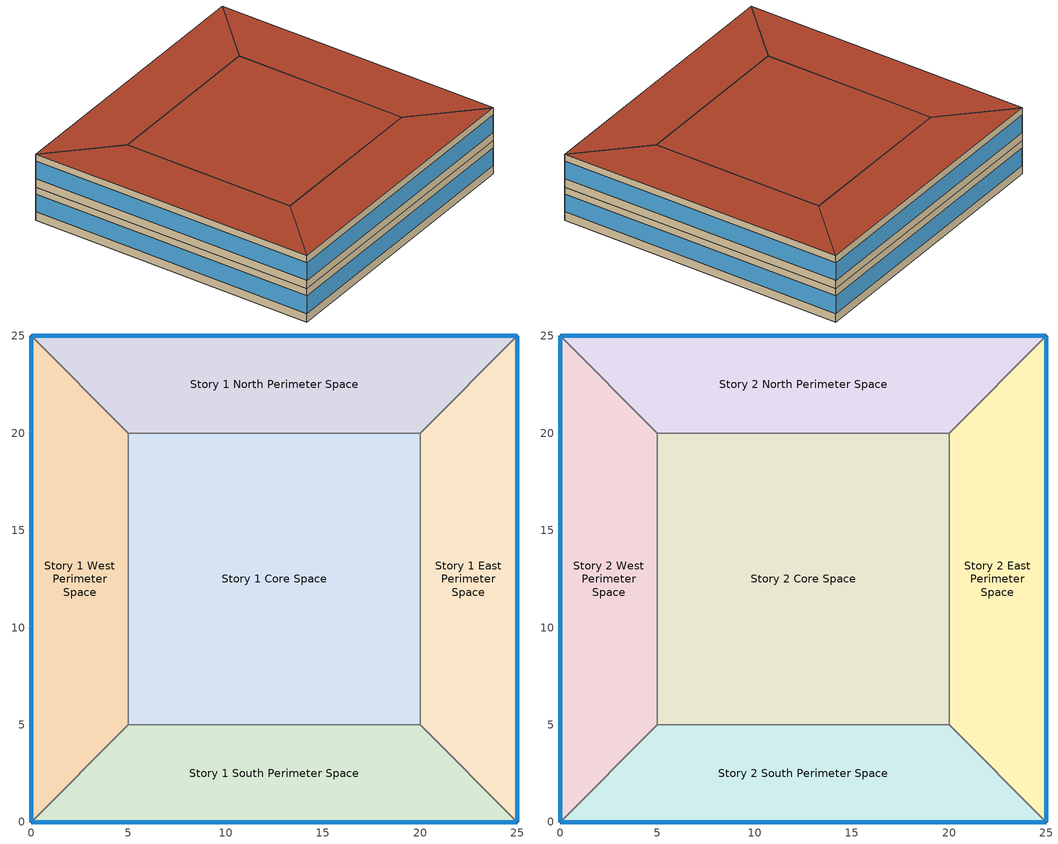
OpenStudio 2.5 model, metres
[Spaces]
Story 1 West Perimeter Space
 floor ground (SlabConstruction): 0,25 5,20 5,5 0,0 z0
 wall outside (ExternalWallConstruction): 0,25 0,0 z0:3
 wall to Story 1 North Perimeter Space (InteriorConstruction): 5,20 0,25 z0:3
 wall to Story 1 Core Space (InteriorConstruction): 5,5 5,20 z0:3
 wall to Story 1 South Perimeter Space (InteriorConstruction): 0,0 5,5 z0:3
 window (WindowsConstruction): 0,24.97 0,0.03 z0.76:2.35
Story 1 North Perimeter Space
 floor ground (SlabConstruction): 25,25 20,20 5,20 0,25 z0
 wall outside (ExternalWallConstruction): 25,25 0,25 z0:3
 wall to Story 1 East Perimeter Space (InteriorConstruction): 20,20 25,25 z0:3
 wall to Story 1 Core Space (InteriorConstruction): 5,20 20,20 z0:3
 window (WindowsConstruction): 24.97,25 0.03,25 z0.76:2.35
Story 1 East Perimeter Space
 floor ground (SlabConstruction): 25,25 25,0 20,5 20,20 z0
 wall outside (ExternalWallConstruction): 25,0 25,25 z0:3
 wall to Story 1 South Perimeter Space (InteriorConstruction): 20,5 25,0 z0:3
 wall to Story 1 Core Space (InteriorConstruction): 20,20 20,5 z0:3
 window (WindowsConstruction): 25,0.03 25,24.97 z0.76:2.35
Story 1 South Perimeter Space
 floor ground (SlabConstruction): 20,5 25,0 0,0 5,5 z0
 wall outside (ExternalWallConstruction): 0,0 25,0 z0:3
 wall to Story 1 Core Space (InteriorConstruction): 20,5 5,5 z0:3
 window (WindowsConstruction): 0.03,0 24.97,0 z0.76:2.35
Story 1 Core Space
 floor ground (SlabConstruction): 20,20 20,5 5,5 5,20 z0
Story 2 West Perimeter Space
 floor to Story 1 West Perimeter Space (InteriorConstruction): 0,25 5,20 5,5 0,0 z3
 wall outside (ExternalWallConstruction): 0,25 0,0 z3:6
 wall to Story 2 North Perimeter Space (InteriorConstruction): 5,20 0,25 z3:6
 wall to Story 2 Core Space (InteriorConstruction): 5,5 5,20 z3:6
 wall to Story 2 South Perimeter Space (InteriorConstruction): 0,0 5,5 z3:6
 window (WindowsConstruction): 0,24.97 0,0.03 z3.76:5.35
 roof outside (RoofConstruction): 0,0 5,5 5,20 0,25 z6
Story 2 North Perimeter Space
 floor to Story 1 North Perimeter Space (InteriorConstruction): 25,25 20,20 5,20 0,25 z3
 wall outside (ExternalWallConstruction): 25,25 0,25 z3:6
 wall to Story 2 East Perimeter Space (InteriorConstruction): 20,20 25,25 z3:6
 wall to Story 2 Core Space (InteriorConstruction): 5,20 20,20 z3:6
 window (WindowsConstruction): 24.97,25 0.03,25 z3.76:5.35
 roof outside (RoofConstruction): 20,20 25,25 0,25 5,20 z6
Story 2 East Perimeter Space
 floor to Story 1 East Perimeter Space (InteriorConstruction): 25,25 25,0 20,5 20,20 z3
 wall outside (ExternalWallConstruction): 25,0 25,25 z3:6
 wall to Story 2 South Perimeter Space (InteriorConstruction): 20,5 25,0 z3:6
 wall to Story 2 Core Space (InteriorConstruction): 20,20 20,5 z3:6
 window (WindowsConstruction): 25,0.03 25,24.97 z3.76:5.35
 roof outside (RoofConstruction): 25,0 25,25 20,20 20,5 z6
Story 2 South Perimeter Space
 floor to Story 1 South Perimeter Space (InteriorConstruction): 20,5 25,0 0,0 5,5 z3
 wall outside (ExternalWallConstruction): 0,0 25,0 z3:6
 wall to Story 2 Core Space (InteriorConstruction): 20,5 5,5 z3:6
 window (WindowsConstruction): 0.03,0 24.97,0 z3.76:5.35
 roof outside (RoofConstruction): 25,0 20,5 5,5 0,0 z6
Story 2 Core Space
 floor to Story 1 Core Space (InteriorConstruction): 20,20 20,5 5,5 5,20 z3
 roof outside (RoofConstruction): 20,5 20,20 5,20 5,5 z6
[Building]
Building 1: North Axis {deg}=0; Space Type=189.1-2009 - Office - OpenOffice - CZ4-8; Default Construction Set=189.1-2009 - CZ5 - Office
[Site]
STUTTGART_-_DEU: Latitude {deg}=48.68; Longitude {deg}=9.22; Time Zone {hr}=1; Elevation {m}=419
[ClimateZones]
Climate Zone Institution Name 1=ASHRAE; Climate Zone Document Name 1=ANSI/ASHRAE Standard 169; Climate Zone Document Year 1=2006; Climate Zone Institution Name 2=CEC; Climate Zone Document Name 2=California Climate Zone Descriptions; Climate Zone Document Year 2=1995
[DefaultConstructionSet]
189.1-2009 - CZ5 - Office: Default Exterior Surface Constructions=Default Surface Constructions 13; Default Interior Surface Constructions=Default Surface Constructions 14; Default Ground Contact Surface Constructions=Default Surface Constructions 15; Default Exterior SubSurface Constructions=Default Sub Surface Constructions 9; Default Interior SubSurface Constructions=Default Sub Surface Constructions 10; Interior Partition Construction=Interior Partition
[DefaultSurfaceConstructions]
Name | Floor Construction | Wall Construction | Roof Ceiling Construction
Default Surface Constructions 13 | ExtSlabCarpet 4in ClimateZone 1-8 | ASHRAE 189.1-2009 ExtWall Mass ClimateZone 5 | ASHRAE 189.1-2009 ExtRoof IEAD ClimateZone 2-5
Default Surface Constructions 14 | Interior Floor | Interior Wall | Interior Ceiling
Default Surface Constructions 15 | ExtSlabCarpet 4in ClimateZone 1-8 | ExtSlabCarpet 4in ClimateZone 1-8 | ExtSlabCarpet 4in ClimateZone 1-8
[Construction]
ExtSlabCarpet 4in ClimateZone 1-8: MAT-CC05 4 HW CONCRETE, CP02 CARPET PAD
Interior Floor: F16 Acoustic tile, F05 Ceiling air space resistance, M11 100mm lightweight concrete
Interior Wall: G01a 19mm gypsum board, F04 Wall air space resistance, G01a 19mm gypsum board
Interior Ceiling: M11 100mm lightweight concrete, F05 Ceiling air space resistance, F16 Acoustic tile
Exterior Door: F08 Metal surface, I01 25mm insulation board
Interior Window: Clear 3mm
Interior Door; Interior Partition: G05 25mm wood
ASHRAE 189.1-2009 ExtRoof IEAD ClimateZone 2-5: Roof Membrane, Roof Insulation [21], Metal Decking
ASHRAE 189.1-2009 ExtWindow ClimateZone 4-5: Theoretical Glass [207]
ASHRAE 189.1-2009 ExtWall Mass ClimateZone 5: 1IN Stucco, 8IN Concrete HW, Wall Insulation [40], 1/2IN Gypsum
ExternalWallConstruction: Gips Kalkputz aussen 0.01m, EPS 0.035 0.20m, Stahlbeton_C35-45_0.2m, Kalkputz-innen_0.005m
RoofConstruction: EPS 0.035 0.20m 1, Stahlbeton_C35-45_0.2m 1, Kalkputz-innen_0.005m 1
SlabConstruction: EPS 0.035 0.10m, Stahlbeton_C35-45_0.2m 2
InteriorConstruction: Kalksandstein 1.8
WindowsConstruction: Window Material Simple Glazing System 1
[Material]
Name | Roughness | Thickness {m} | Conductivity {W/m-K} | Density {kg/m3} | Specific Heat {J/kg-K} | Thermal Absorptance | Solar Absorptance | Visible Absorptance
MAT-CC05 4 HW CONCRETE | Rough | 0.1016 | 1.311 | 2240 | 836.8 | 0.9 | 0.85 | 0.85
1IN Stucco | Smooth | 0.0253 | 0.6918 | 1858 | 837 | 0.9 | 0.92 | 0.92
8IN Concrete HW | MediumRough | 0.2033 | 1.7296 | 2243 | 837 | 0.9 | 0.65 | 0.65
1/2IN Gypsum | Smooth | 0.0127 | 0.16 | 784.9 | 830 | 0.9 | 0.4 | 0.4
Roof Membrane | VeryRough | 0.0095 | 0.16 | 1121.29 | 1460 | 0.9 | 0.7 | 0.7
Metal Decking | MediumSmooth | 0.0015 | 45.006 | 7680 | 418.4 | 0.9 | 0.6 | 0.6
F16 Acoustic tile | MediumSmooth | 0.0191 | 0.06 | 368 | 590 | 0.9 | 0.3 | 0.3
M11 100mm lightweight concrete | MediumRough | 0.1016 | 0.53 | 1280 | 840 | 0.9 | 0.5 | 0.5
G01a 19mm gypsum board | MediumSmooth | 0.019 | 0.16 | 800 | 1090 | 0.9 | 0.4 | 0.4
F08 Metal surface | Smooth | 0.0008 | 45.28 | 7824 | 500 | 0.9 | 0.7 | 0.7
I01 25mm insulation board | MediumRough | 0.0254 | 0.03 | 43 | 1210 | 0.9 | 0.6 | 0.6
G05 25mm wood | MediumSmooth | 0.0254 | 0.15 | 608 | 1630 | 0.9 | 0.5 | 0.5
Roof Insulation [21] | MediumRough | 0.2105 | 0.049 | 265 | 836.8 | 0.9 | 0.7 | 0.7
Wall Insulation [40] | MediumRough | 0.0794 | 0.0432 | 91 | 837 | 0.9 | 0.5 | 0.5
Gips Kalkputz aussen 0.01m | Rough | 0.01 | 0.7 | 1400 | 1100
EPS 0.035 0.20m | Rough | 0.2 | 0.035 | 30 | 1500
Stahlbeton_C35-45_0.2m; Stahlbeton_C35-45_0.2m 1; Stahlbeton_C35-45_0.2m 2 | Rough | 0.2 | 2.5 | 2400 | 880
Kalkputz-innen_0.005m; Kalkputz-innen_0.005m 1 | Rough | 0.005 | 0.87 | 1400 | 1000
EPS 0.035 0.20m 1 | Rough | 0.24 | 0.035 | 20 | 1500
EPS 0.035 0.10m | Rough | 0.1639 | 0.035 | 20 | 1500
Kalksandstein 1.8 | Rough | 0.15 | 0.99 | 1800 | 1000
[Material:NoMass]
CP02 CARPET PAD: Roughness=Smooth; Thermal Resistance {m2-K/W}=0.1; Thermal Absorptance=0.9; Solar Absorptance=0.8; Visible Absorptance=0.8
[Material:AirGap]
Name | Thermal Resistance {m2-K/W}
F05 Ceiling air space resistance | 0.18
F04 Wall air space resistance | 0.15
[DefaultSubSurfaceConstructions]
Name | Fixed Window Construction | Operable Window Construction | Door Construction | Tubular Daylight Dome Construction | Tubular Daylight Diffuser Construction
Default Sub Surface Constructions 9 | ASHRAE 189.1-2009 ExtWindow ClimateZone 4-5 | ASHRAE 189.1-2009 ExtWindow ClimateZone 4-5 | Exterior Door | Interior Window | Interior Window
Default Sub Surface Constructions 10 | Interior Window | Interior Window | Interior Door
[WindowMaterial:Glazing] Optical Data Type=SpectralAverage; Thickness {m}=0.003; Back Side Solar Reflectance at Normal Incidence=0; Back Side Visible Reflectance at Normal Incidence=0; Infrared Transmittance at Normal Incidence=0; Dirt Correction Factor for Solar and Visible Transmittance=1; Solar Diffusing=No
Name | Solar Transmittance at Normal Incidence | Front Side Solar Reflectance at Normal Incidence | Visible Transmittance at Normal Incidence | Front Side Visible Reflectance at Normal Incidence | Front Side Infrared Hemispherical Emissivity | Back Side Infrared Hemispherical Emissivity | Conductivity {W/m-K}
Clear 3mm | 0.837 | 0.075 | 0.898 | 0.081 | 0.84 | 0.84 | 0.9
Theoretical Glass [207] | 0.3311 | 0.6189 | 0.44 | 0.51 | 0.9 | 0.9 | 0.0133
[WindowMaterial:Blind] Slat Width {m}=0.025; Slat Separation {m}=0.01875; Front Side Slat Beam Solar Reflectance=0.5; Back Side Slat Beam Solar Reflectance=0.5; Front Side Slat Diffuse Solar Reflectance=0.5; Back Side Slat Diffuse Solar Reflectance=0.5; Slat Beam Visible Transmittance=0
Window Material Blind 1; Window Material Blind 2
[WindowMaterial:SimpleGlazingSystem]
Window Material Simple Glazing System 1: U-Factor {W/m2-K}=0.9; Solar Heat Gain Coefficient=0.48
[SpaceType]
189.1-2009 - Office - OpenOffice - CZ4-8: Default Schedule Set=189.1-2009 - Office - OpenOffice - CZ4-8 Schedule Set; Design Specification Outdoor Air Object=189.1-2009 - Office - OpenOffice - CZ4-8 Ventilation; Standards Building Type=Office; Standards Space Type=OpenOffice
[DefaultScheduleSet]
Name | Number of People Schedule | People Activity Level Schedule | Lighting Schedule | Electric Equipment Schedule | Infiltration Schedule
189.1-2009 - Office - OpenOffice - CZ4-8 Schedule Set | Office Work Occ | Office Activity | Office Bldg Light | Office Bldg Equip | Office Infil Quarter On
Default Schedule Set 1 | PeopleSchedule | PeopleActivitySchedule | LightSchedule | ElectricEquipmentSched
[Lights:Definition] Design Level Calculation Method=Watts/Area; Watts per Space Floor Area {W/m2}=5.4275
189.1-2009 - Office - OpenOffice - CZ4-8 Lights Definition 1; Lights Definition 1; Lights Definition 2; Lights Definition 3; Lights Definition 4; Lights Definition 5; Lights Definition 6; Lights Definition 7; Lights Definition 8; Lights Definition 9
[Lights] Multiplier=1
Name | Lights Definition | Space or SpaceType | Fraction Replaceable
189.1-2009 - Office - OpenOffice - CZ4-8 Lights 1 | 189.1-2009 - Office - OpenOffice - CZ4-8 Lights Definition 1 | Story 2 Core Space
Lights 1 | Lights Definition 1 | Story 2 East Perimeter Space | 1
Lights 2 | Lights Definition 2 | Story 2 South Perimeter Space | 1
Lights 3 | Lights Definition 3 | Story 1 West Perimeter Space | 1
Lights 4 | Lights Definition 4 | Story 1 North Perimeter Space | 1
Lights 5 | Lights Definition 5 | Story 2 West Perimeter Space | 1
Lights 6 | Lights Definition 6 | Story 1 Core Space | 1
Lights 7 | Lights Definition 7 | Story 1 South Perimeter Space | 1
Lights 8 | Lights Definition 8 | Story 1 East Perimeter Space | 1
Lights 9 | Lights Definition 9 | Story 2 North Perimeter Space | 1
[DesignSpecification:OutdoorAir]
189.1-2009 - Office - OpenOffice - CZ4-8 Ventilation: Outdoor Air Method=Sum; Outdoor Air Flow per Person {m3/s-person}=0.00943895
[People:Definition] Number of People Calculation Method=People/Area; People per Space Floor Area {person/m2}=0.028; Fraction Radiant=0.3
189.1-2009 - Office - OpenOffice - CZ4-8 People Definition 1; People Definition 1; People Definition 2; People Definition 3; People Definition 4; People Definition 5; People Definition 6; People Definition 7; People Definition 8; People Definition 9
[People] Multiplier=1
Name | People Definition | Space or SpaceType
189.1-2009 - Office - OpenOffice - CZ4-8 People 1 | 189.1-2009 - Office - OpenOffice - CZ4-8 People Definition 1 | Story 2 Core Space
People 1 | People Definition 1 | Story 2 East Perimeter Space
People 2 | People Definition 2 | Story 2 South Perimeter Space
People 3 | People Definition 3 | Story 1 West Perimeter Space
People 4 | People Definition 4 | Story 1 North Perimeter Space
People 5 | People Definition 5 | Story 2 West Perimeter Space
People 6 | People Definition 6 | Story 1 Core Space
People 7 | People Definition 7 | Story 1 South Perimeter Space
People 8 | People Definition 8 | Story 1 East Perimeter Space
People 9 | People Definition 9 | Story 2 North Perimeter Space
[SpaceInfiltration:DesignFlowRate]
Name | Space or SpaceType | Design Flow Rate Calculation Method | Flow per Exterior Surface Area {m3/s-m2} | Schedule | Air Changes per Hour {1/hr}
189.1-2009 - Office - OpenOffice - CZ4-8 Infiltration | 189.1-2009 - Office - OpenOffice - CZ4-8 | Flow/ExteriorArea | 0.000226568
Space Infiltration Design Flow Rate 1 | Story 2 Core Space | AirChanges/Hour |  | AlwaysOnInfitration | 0.05
Space Infiltration Design Flow Rate 2 | Story 2 East Perimeter Space | AirChanges/Hour |  | AlwaysOnInfitration | 0.05
Space Infiltration Design Flow Rate 3 | Story 2 South Perimeter Space | AirChanges/Hour |  | AlwaysOnInfitration | 0.05
Space Infiltration Design Flow Rate 4 | Story 1 West Perimeter Space | AirChanges/Hour |  | AlwaysOnInfitration | 0.05
Space Infiltration Design Flow Rate 5 | Story 1 North Perimeter Space | AirChanges/Hour |  | AlwaysOnInfitration | 0.05
Space Infiltration Design Flow Rate 6 | Story 2 West Perimeter Space | AirChanges/Hour |  | AlwaysOnInfitration | 0.05
Space Infiltration Design Flow Rate 7 | Story 1 Core Space | AirChanges/Hour |  | AlwaysOnInfitration | 0.05
Space Infiltration Design Flow Rate 8 | Story 1 South Perimeter Space | AirChanges/Hour |  | AlwaysOnInfitration | 0.05
Space Infiltration Design Flow Rate 9 | Story 1 East Perimeter Space | AirChanges/Hour |  | AlwaysOnInfitration | 0.05
Space Infiltration Design Flow Rate 10 | Story 2 North Perimeter Space | AirChanges/Hour |  | AlwaysOnInfitration | 0.05
[ElectricEquipment:Definition] Design Level Calculation Method=Watts/Area; Watts per Space Floor Area {W/m2}=2.0875
189.1-2009 - Office - OpenOffice - CZ4-8 Electric Equipment Definition 1; Electric Equipment Definition 1; Electric Equipment Definition 2; Electric Equipment Definition 3; Electric Equipment Definition 4; Electric Equipment Definition 5; Electric Equipment Definition 6; Electric Equipment Definition 7; Electric Equipment Definition 8; Electric Equipment Definition 9
[ElectricEquipment] Multiplier=1
Name | Electric Equipment Definition | Space or SpaceType
189.1-2009 - Office - OpenOffice - CZ4-8 Electric Equipment 1 | 189.1-2009 - Office - OpenOffice - CZ4-8 Electric Equipment Definition 1 | Story 2 Core Space
Electric Equipment 1 | Electric Equipment Definition 1 | Story 2 East Perimeter Space
Electric Equipment 2 | Electric Equipment Definition 2 | Story 2 South Perimeter Space
Electric Equipment 3 | Electric Equipment Definition 3 | Story 1 West Perimeter Space
Electric Equipment 4 | Electric Equipment Definition 4 | Story 1 North Perimeter Space
Electric Equipment 5 | Electric Equipment Definition 5 | Story 2 West Perimeter Space
Electric Equipment 6 | Electric Equipment Definition 6 | Story 1 Core Space
Electric Equipment 7 | Electric Equipment Definition 7 | Story 1 South Perimeter Space
Electric Equipment 8 | Electric Equipment Definition 8 | Story 1 East Perimeter Space
Electric Equipment 9 | Electric Equipment Definition 9 | Story 2 North Perimeter Space
[ThermostatSetpoint:DualSetpoint] Heating Setpoint Temperature Schedule=HeatingTempSchedule; Cooling Setpoint Temperature Schedule=CoolingTempSchedule
Thermostat Setpoint Dual Setpoint 1; Thermostat Setpoint Dual Setpoint 2; Thermostat Setpoint Dual Setpoint 3; Thermostat Setpoint Dual Setpoint 4; Thermostat Setpoint Dual Setpoint 5; Thermostat Setpoint Dual Setpoint 6; Thermostat Setpoint Dual Setpoint 7; Thermostat Setpoint Dual Setpoint 8; Thermostat Setpoint Dual Setpoint 9; Thermostat Setpoint Dual Setpoint 10
[ShadingControl]
Name | Shading Type | Shading Device Material | Shading Control Type | Setpoint
Shading Control 1 | InteriorBlind | Window Material Blind 1
Sub Surface 1 shading control; Sub Surface 3 shading control; Sub Surface 2 shading control; Sub Surface 4 shading control; Sub Surface 8 shading control; Sub Surface 6 shading control; Sub Surface 5 shading control; Sub Surface 7 shading control | ExteriorBlind | Window Material Blind 2 | OnIfHighSolarOnWindow | 180
[BuildingStory]
Name | Nominal Z Coordinate {m} | Nominal Floor to Floor Height {m}
Story 1 | 0 | 3.8
Story 2 | 0 | 3
Story 3 | 3 | 3
[Space] Default Schedule Set=Default Schedule Set 1
Name | Building Story | Thermal Zone
Story 1 West Perimeter Space | Story 2 | Story 1 West Perimeter Zone
Story 1 North Perimeter Space | Story 2 | Story 1 North Perimeter Zone
Story 1 East Perimeter Space | Story 2 | Story 1 East Perimeter Zone
Story 1 South Perimeter Space | Story 2 | Story 1 South Perimeter Zone
Story 1 Core Space | Story 2 | Story 1 Core Zone
Story 2 West Perimeter Space | Story 3 | Story 2 West Perimeter Zone
Story 2 North Perimeter Space | Story 3 | Story 2 North Perimeter Zone
Story 2 East Perimeter Space | Story 3 | Story 2 East Perimeter Zone
Story 2 South Perimeter Space | Story 3 | Story 2 South Perimeter Zone
Story 2 Core Space | Story 3 | Story 2 Core Zone
[ThermalZone] Use Ideal Air Loads=Yes
Name | Thermostat | Primary Daylighting Control | Fraction of Zone Controlled by Primary Daylighting Control
Story 2 Core Zone | Thermostat Setpoint Dual Setpoint 2
Story 2 East Perimeter Zone | Thermostat Setpoint Dual Setpoint 6 | Story 2 East Perimeter Space daylighting control | 1
Story 2 South Perimeter Zone | Thermostat Setpoint Dual Setpoint 7 | Story 2 South Perimeter Space daylighting control | 1
Story 1 West Perimeter Zone | Thermostat Setpoint Dual Setpoint 3 | Story 1 West Perimeter Space daylighting control | 1
Story 1 North Perimeter Zone | Thermostat Setpoint Dual Setpoint 1 | Story 1 North Perimeter Space daylighting control | 1
Story 2 West Perimeter Zone | Thermostat Setpoint Dual Setpoint 5 | Story 2 West Perimeter Space daylighting control | 1
Story 1 Core Zone | Thermostat Setpoint Dual Setpoint 8
Story 1 South Perimeter Zone | Thermostat Setpoint Dual Setpoint 4 | Story 1 South Perimeter Space daylighting control | 1
Story 1 East Perimeter Zone | Thermostat Setpoint Dual Setpoint 9 | Story 1 East Perimeter Space daylighting control | 1
Story 2 North Perimeter Zone | Thermostat Setpoint Dual Setpoint 10 | Story 2 North Perimeter Space daylighting control | 1
[Sizing:Zone] Zone Cooling Design Supply Air Temperature Input Method=SupplyAirTemperature; Zone Cooling Design Supply Air Temperature {C}=14; Zone Cooling Design Supply Air Temperature Difference {deltaC}=11.11; Zone Heating Design Supply Air Temperature Input Method=SupplyAirTemperature; Zone Heating Design Supply Air Temperature {C}=40; Zone Heating Design Supply Air Temperature Difference {deltaC}=11.11; Zone Cooling Design Supply Air Humidity Ratio {kg-H2O/kg-air}=0.0085; Zone Heating Design Supply Air Humidity Ratio {kg-H2O/kg-air}=0.008; Cooling Design Air Flow Method=DesignDay; Heating Design Air Flow Method=DesignDay; Account for Dedicated Outdoor Air System=No; Dedicated Outdoor Air System Control Strategy=NeutralSupplyAir; Dedicated Outdoor Air Low Setpoint Temperature for Design {C}=autosize; Dedicated Outdoor Air High Setpoint Temperature for Design {C}=autosize
Story 2 Core Zone; Story 2 East Perimeter Zone; Story 2 South Perimeter Zone; Story 1 West Perimeter Zone; Story 1 North Perimeter Zone; Story 2 West Perimeter Zone; Story 1 Core Zone; Story 1 South Perimeter Zone; Story 1 East Perimeter Zone; Story 2 North Perimeter Zone
[Daylighting:Control] Position Z-Coordinate {m}=0.76; Illuminance Setpoint {lux}=250; Lighting Control Type=Stepped; Number of Stepped Control Steps=1
Name | Space | Position X-Coordinate {m} | Position Y-Coordinate {m}
Story 2 East Perimeter Space daylighting control | Story 2 East Perimeter Space | 2.5 | 7.5
Story 2 South Perimeter Space daylighting control | Story 2 South Perimeter Space | 12.5 | 2.5
Story 1 West Perimeter Space daylighting control | Story 1 West Perimeter Space | 2.5 | 12.5
Story 1 North Perimeter Space daylighting control | Story 1 North Perimeter Space | 7.5 | 2.5
Story 2 West Perimeter Space daylighting control | Story 2 West Perimeter Space | 2.5 | 12.5
Story 1 South Perimeter Space daylighting control | Story 1 South Perimeter Space | 12.5 | 2.5
Story 1 East Perimeter Space daylighting control | Story 1 East Perimeter Space | 2.5 | 7.5
Story 2 North Perimeter Space daylighting control | Story 2 North Perimeter Space | 7.5 | 2.5
[Schedule:Ruleset]
Name | Default Day Schedule | Summer Design Day Schedule | Winter Design Day Schedule
Office Bldg Light | Office Bldg Light Default Schedule | Office Bldg Light Summer Design Day | Office Bldg Light Winter Design Day
Office Activity | Office Activity Default Schedule | Office Activity Summer Design Day | Office Activity Winter Design Day
Office Infil Quarter On | Office Infil Quarter On Default Schedule | Office Infil Quarter On Summer Design Day | Office Infil Quarter On Winter Design Day
Office Bldg Equip | Office Bldg Equip Default Schedule | Office Bldg Equip Summer Design Day | Office Bldg Equip Winter Design Day
Office Work Occ | Office Bldg Occ Default Schedule | Office Bldg Occ Summer Design Day | Office Bldg Occ Winter Design Day
ElectricEquipmentSched | ElectricEquipmentSched Schedule Week Day | ElectricEquipmentSched Summer Design Day | ElectricEquipmentSched Winter Design Day
LightSchedule | LightSchedule Schedule Week Day | LightSchedule Summer Design Day | LightSchedule Winter Design Day
PeopleSchedule | PeopleSchedule Schedule Week Day | PeopleSchedule Summer Design Day | PeopleSchedule Winter Design Day
PeopleActivitySchedule | PeopleActivitySchedule Schedule Week Day | PeopleActivitySchedule Summer Design Day | PeopleActivitySchedule Winter Design Day
AlwaysOnInfitration | AlwaysOnInfitration Schedule Week Day | AlwaysOnInfitration Summer Design Day | AlwaysOnInfitration Winter Design Day
CoolingTempSchedule | CoolingTempSchedule Schedule Week Day | CoolingTempSchedule Summer Design Day | CoolingTempSchedule Winter Design Day
HeatingTempSchedule | HeatingTempSchedule Schedule Week Day | HeatingTempSchedule Summer Design Day | HeatingTempSchedule Winter Design Day
[Schedule:Day]
Office Bldg Light Default Schedule: 5, 0, 0.05, 7, 0, 0.1, 8, 0, 0.3, 17, 0, 0.9, 18, 0, 0.7, 20, 0, 0.5, 22, 0, 0.3, 23, 0, 0.1, 24, 0, 0.05
Office Bldg Light Summer Design Day; Office Infil Quarter On Rule 1 Day Schedule; Office Bldg Equip Summer Design Day: 24, 0, 1
Office Bldg Light Winter Design Day; Office Bldg Equip Winter Design Day; Office Bldg Occ Winter Design Day; Office Bldg Occ Rule 1 Day Schedule: 24, 0, 0
Office Bldg Light Rule 1 Day Schedule: 24, 0, 0.05
Office Bldg Light Rule 2 Day Schedule: 6, 0, 0.05, 8, 0, 0.1, 14, 0, 0.5, 17, 0, 0.15, 24, 0, 0.05
Office Activity Default Schedule; Office Activity Summer Design Day; Office Activity Winter Design Day: 24, 0, 132
Office Infil Quarter On Default Schedule; Office Infil Quarter On Summer Design Day: 6, 0, 1, 22, 0, 0.25, 24, 0, 1
Office Infil Quarter On Winter Design Day; Office Infil Quarter On Rule 2 Day Schedule: 6, 0, 1, 18, 0, 0.25, 24, 0, 1
Office Bldg Equip Default Schedule: 8, 0, 0.4, 12, 0, 0.9, 13, 0, 0.8, 17, 0, 0.9, 18, 0, 0.8, 20, 0, 0.6, 22, 0, 0.5, 24, 0, 0.4
Office Bldg Equip Rule 1 Day Schedule: 24, 0, 0.3
Office Bldg Equip Rule 2 Day Schedule: 6, 0, 0.3, 8, 0, 0.4, 14, 0, 0.5, 17, 0, 0.35, 24, 0, 0.3
Office Bldg Occ Default Schedule: 6, 0, 0, 7, 0, 0.1, 8, 0, 0.2, 12, 0, 0.85, 13, 0, 0.5, 17, 0, 0.85, 18, 0, 0.7, 20, 0, 0.4, 22, 0, 0.1, 24, 0, 0.05
Office Bldg Occ Summer Design Day: 6, 0, 0, 22, 0, 1, 24, 0, 0.05
Office Bldg Occ Rule 2 Day Schedule: 6, 0, 0, 8, 0, 0.1, 14, 0, 0.4, 17, 0, 0.1, 24, 0, 0
ElectricEquipmentSched Schedule Week Day; ElectricEquipmentSched Summer Design Day: 0, 15, 0.468414, 0, 30, 0.43285, 0, 45, 0.401965, 1, 0, 0.373889, 1, 15, 0.346748, 1, 30, 0.321479, 1, 45, 0.299017, 2, 0, 0.280299, 2, 15, 0.266729, 2, 30, 0.25737, 2, 45, 0.250351, 3, 0, 0.245204, 3, 15, 0.240992, 3, 30, 0.237716, 3, 45, 0.234909, 4, 0, 0.233505, 4, 15, 0.233505, 4, 30, 0.233973, 4, 45, 0.234441, 5, 0, 0.233505, 5, 15, 0.231633, 5, 30, 0.228825, 5, 45, 0.226486, 6, 0, 0.226018, 6, 15, 0.22789, 6, 30, 0.233037, 6, 45, 0.242864, 7, 0, 0.256902, 7, 15, 0.277024, 7, 30, 0.303697, 7, 45, 0.338325, 8, 0, 0.381844, 8, 15, 0.434722, 8, 30, 0.494151, 8, 45, 0.556855, 9, 0, 0.619092, 9, 15, 0.677585, 9, 30, 0.730931, 9, 45, 0.77679, 10, 0, 0.814226, 10, 15, 0.842302, 10, 30, 0.863828, 10, 45, 0.883014, 11, 0, 0.903603, 11, 15, 0.927936, 11, 30, 0.953205, 11, 45, 0.976603, 12, 0, 0.992981, 12, 15, 1, 12, 30, 0.995788, 12, 45, 0.978007, 13, 0, 0.946654, 13, 15, 0.900328, 13, 30, 0.846514, 13, 45, 0.791764, 14, 0, 0.744034, 14, 15, 0.70847, 14, 30, 0.683201, 14, 45, 0.662611, 15, 0, 0.642489, 15, 15, 0.61956, 15, 30, 0.594291, 15, 45, 0.569022, 16, 0, 0.545157, 16, 15, 0.525035, 16, 30, 0.509593, 16, 45, 0.499298, 17, 0, 0.494619, 17, 15, 0.49649, 17, 30, 0.503978, 17, 45, 0.516612, 18, 0, 0.533458, 18, 15, 0.55358, 18, 30, 0.577445, 18, 45, 0.604586, 19, 0, 0.635002, 19, 15, 0.668226, 19, 30, 0.700983, 19, 45, 0.728591, 20, 0, 0.747777, 20, 15, 0.755264, 20, 30, 0.752457, 20, 45, 0.744034, 21, 0, 0.732335, 21, 15, 0.720168, 21, 30, 0.708938, 21, 45, 0.698643, 22, 0, 0.689284, 22, 15, 0.680393, 22, 30, 0.669162, 22, 45, 0.65138, 23, 0, 0.623304, 23, 15, 0.582124, 23, 30, 0.532522, 23, 45, 0.479644, 24, 0, 0.428638
ElectricEquipmentSched Winter Design Day; LightSchedule Winter Design Day; PeopleSchedule Winter Design Day; PeopleActivitySchedule Winter Design Day: 0, 15, 0, 0, 30, 0, 0, 45, 0, 1, 0, 0, 1, 15, 0, 1, 30, 0, 1, 45, 0, 2, 0, 0, 2, 15, 0, 2, 30, 0, 2, 45, 0, 3, 0, 0, 3, 15, 0, 3, 30, 0, 3, 45, 0, 4, 0, 0, 4, 15, 0, 4, 30, 0, 4, 45, 0, 5, 0, 0, 5, 15, 0, 5, 30, 0, 5, 45, 0, 6, 0, 0, 6, 15, 0, 6, 30, 0, 6, 45, 0, 7, 0, 0, 7, 15, 0, 7, 30, 0, 7, 45, 0, 8, 0, 0, 8, 15, 0, 8, 30, 0, 8, 45, 0, 9, 0, 0, 9, 15, 0, 9, 30, 0, 9, 45, 0, 10, 0, 0, 10, 15, 0, 10, 30, 0, 10, 45, 0, 11, 0, 0, 11, 15, 0, 11, 30, 0, 11, 45, 0, 12, 0, 0, 12, 15, 0, 12, 30, 0, 12, 45, 0, 13, 0, 0, 13, 15, 0, 13, 30, 0, 13, 45, 0, 14, 0, 0, 14, 15, 0, 14, 30, 0, 14, 45, 0, 15, 0, 0, 15, 15, 0, 15, 30, 0, 15, 45, 0, 16, 0, 0, 16, 15, 0, 16, 30, 0, 16, 45, 0, 17, 0, 0, 17, 15, 0, 17, 30, 0, 17, 45, 0, 18, 0, 0, 18, 15, 0, 18, 30, 0, 18, 45, 0, 19, 0, 0, 19, 15, 0, 19, 30, 0, 19, 45, 0, 20, 0, 0, 20, 15, 0, 20, 30, 0, 20, 45, 0, 21, 0, 0, 21, 15, 0, 21, 30, 0, 21, 45, 0, 22, 0, 0, 22, 15, 0, 22, 30, 0, 22, 45, 0, 23, 0, 0, 23, 15, 0, 23, 30, 0, 23, 45, 0, 24, 0, 0
ElectricEquipmentSched Schedule Saturday Day: 0, 15, 0.403837, 0, 30, 0.35985, 0, 45, 0.321947, 1, 0, 0.291998, 1, 15, 0.271409, 1, 30, 0.258774, 1, 45, 0.250819, 2, 0, 0.245204, 2, 15, 0.240056, 2, 30, 0.235377, 2, 45, 0.230229, 3, 0, 0.226018, 3, 15, 0.222274, 3, 30, 0.219467, 3, 45, 0.217595, 4, 0, 0.218063, 4, 15, 0.220402, 4, 30, 0.224614, 4, 45, 0.230697, 5, 0, 0.237716, 5, 15, 0.246607, 5, 30, 0.260178, 5, 45, 0.283107, 6, 0, 0.319139, 6, 15, 0.370613, 6, 30, 0.43051, 6, 45, 0.489939, 7, 0, 0.541413, 7, 15, 0.577913, 7, 30, 0.601778, 7, 45, 0.617688, 8, 0, 0.630791, 8, 15, 0.644829, 8, 30, 0.6584, 8, 45, 0.670098, 9, 0, 0.677585, 9, 15, 0.679925, 9, 30, 0.678053, 9, 45, 0.672906, 10, 0, 0.665887, 10, 15, 0.658868, 10, 30, 0.652784, 10, 45, 0.648105, 11, 0, 0.646701, 11, 15, 0.648573, 11, 30, 0.655592, 11, 45, 0.667291, 12, 0, 0.68554, 12, 15, 0.708938, 12, 30, 0.733271, 12, 45, 0.751989, 13, 0, 0.759476, 13, 15, 0.751053, 13, 30, 0.730463, 13, 45, 0.702854, 14, 0, 0.673842, 14, 15, 0.647637, 14, 30, 0.625175, 14, 45, 0.605522, 15, 0, 0.588208, 15, 15, 0.572766, 15, 30, 0.559663, 15, 45, 0.549368, 16, 0, 0.541413, 16, 15, 0.536266, 16, 30, 0.534394, 16, 45, 0.536266, 17, 0, 0.541413, 17, 15, 0.550304, 17, 30, 0.562939, 17, 45, 0.579785, 18, 0, 0.599906, 18, 15, 0.623304, 18, 30, 0.649977, 18, 45, 0.678989, 19, 0, 0.708938, 19, 15, 0.738886, 19, 30, 0.766495, 19, 45, 0.787553, 20, 0, 0.798315, 20, 15, 0.79738, 20, 30, 0.787553, 20, 45, 0.773514, 21, 0, 0.759476, 21, 15, 0.749181, 21, 30, 0.741226, 21, 45, 0.733739, 22, 0, 0.72438, 22, 15, 0.71081, 22, 30, 0.692092, 22, 45, 0.666823, 23, 0, 0.635002, 23, 15, 0.595227, 23, 30, 0.549836, 23, 45, 0.50117, 24, 0, 0.451568
ElectricEquipmentSched Schedule Sunday Day: 0, 15, 0.420215, 0, 30, 0.397286, 0, 45, 0.377632, 1, 0, 0.358446, 1, 15, 0.335517, 1, 30, 0.311652, 1, 45, 0.288255, 2, 0, 0.268601, 2, 15, 0.25503, 2, 30, 0.246139, 2, 45, 0.240524, 3, 0, 0.237716, 3, 15, 0.235377, 3, 30, 0.233973, 3, 45, 0.233505, 4, 0, 0.233505, 4, 15, 0.234441, 4, 30, 0.235845, 4, 45, 0.237248, 5, 0, 0.237716, 5, 15, 0.237716, 5, 30, 0.238184, 5, 45, 0.24146, 6, 0, 0.249415, 6, 15, 0.262985, 6, 30, 0.282639, 6, 45, 0.307908, 7, 0, 0.338793, 7, 15, 0.374357, 7, 30, 0.414132, 7, 45, 0.455779, 8, 0, 0.498362, 8, 15, 0.540945, 8, 30, 0.582124, 8, 45, 0.621432, 9, 0, 0.6584, 9, 15, 0.691624, 9, 30, 0.720636, 9, 45, 0.743566, 10, 0, 0.759476, 10, 15, 0.767899, 10, 30, 0.770707, 10, 45, 0.77211, 11, 0, 0.774918, 11, 15, 0.781937, 11, 30, 0.7927, 11, 45, 0.806738, 12, 0, 0.821713, 12, 15, 0.837623, 12, 30, 0.851193, 12, 45, 0.859616, 13, 0, 0.860552, 13, 15, 0.852129, 13, 30, 0.836219, 13, 45, 0.814693, 14, 0, 0.790828, 14, 15, 0.766027, 14, 30, 0.743566, 14, 45, 0.723444, 15, 0, 0.708938, 15, 15, 0.700047, 15, 30, 0.695367, 15, 45, 0.69256, 16, 0, 0.689284, 16, 15, 0.684137, 16, 30, 0.678521, 16, 45, 0.67431, 17, 0, 0.673842, 17, 15, 0.678053, 17, 30, 0.687412, 17, 45, 0.701919, 18, 0, 0.720636, 18, 15, 0.743098, 18, 30, 0.767431, 18, 45, 0.791764, 19, 0, 0.814226, 19, 15, 0.832007, 19, 30, 0.844642, 19, 45, 0.850725, 20, 0, 0.848854, 20, 15, 0.839027, 20, 30, 0.822181, 20, 45, 0.800187, 21, 0, 0.774918, 21, 15, 0.749181, 21, 30, 0.725784, 21, 45, 0.707066, 22, 0, 0.697239, 22, 15, 0.696771, 22, 30, 0.700047, 22, 45, 0.699111, 23, 0, 0.68554, 23, 15, 0.654188, 23, 30, 0.609733, 23, 45, 0.559195, 24, 0, 0.510061
LightSchedule Schedule Week Day; LightSchedule Summer Design Day; LightSchedule Schedule Saturday Day; LightSchedule Schedule Sunday Day: 0, 15, 0.067, 0, 30, 0.067, 0, 45, 0.067, 1, 0, 0.067, 1, 15, 0.067, 1, 30, 0.067, 1, 45, 0.067, 2, 0, 0.067, 2, 15, 0.067, 2, 30, 0.067, 2, 45, 0.067, 3, 0, 0.067, 3, 15, 0.067, 3, 30, 0.067, 3, 45, 0.067, 4, 0, 0.067, 4, 15, 0.187, 4, 30, 0.187, 4, 45, 0.187, 5, 0, 0.187, 5, 15, 0.394, 5, 30, 0.394, 5, 45, 0.394, 6, 0, 0.394, 6, 15, 0.44, 6, 30, 0.44, 6, 45, 0.44, 7, 0, 0.44, 7, 15, 0.393, 7, 30, 0.393, 7, 45, 0.393, 8, 0, 0.393, 8, 15, 0.172, 8, 30, 0.172, 8, 45, 0.172, 9, 0, 0.172, 9, 15, 0.119, 9, 30, 0.119, 9, 45, 0.119, 10, 0, 0.119, 10, 15, 0.119, 10, 30, 0.119, 10, 45, 0.119, 11, 0, 0.119, 11, 15, 0.119, 11, 30, 0.119, 11, 45, 0.119, 12, 0, 0.119, 12, 15, 0.119, 12, 30, 0.119, 12, 45, 0.119, 13, 0, 0.119, 13, 15, 0.119, 13, 30, 0.119, 13, 45, 0.119, 14, 0, 0.119, 14, 15, 0.119, 14, 30, 0.119, 14, 45, 0.119, 15, 0, 0.119, 15, 15, 0.206, 15, 30, 0.206, 15, 45, 0.206, 16, 0, 0.206, 16, 15, 0.439, 16, 30, 0.439, 16, 45, 0.439, 17, 0, 0.439, 17, 15, 0.616, 17, 30, 0.616, 17, 45, 0.616, 18, 0, 0.616, 18, 15, 0.829, 18, 30, 0.829, 18, 45, 0.829, 19, 0, 0.829, 19, 15, 0.986, 19, 30, 0.986, 19, 45, 0.986, 20, 0, 0.986, 20, 15, 1, 20, 30, 1, 20, 45, 1, 21, 0, 1, 21, 15, 0.692, 21, 30, 0.692, 21, 45, 0.692, 22, 0, 0.692, 22, 15, 0.384, 22, 30, 0.384, 22, 45, 0.384, 23, 0, 0.384, 23, 15, 0.16, 23, 30, 0.16, 23, 45, 0.16, 24, 0, 0.16
PeopleSchedule Schedule Week Day; PeopleSchedule Summer Design Day; PeopleSchedule Schedule Saturday Day; PeopleSchedule Schedule Sunday Day: 0, 15, 1, 0, 30, 1, 0, 45, 1, 1, 0, 1, 1, 15, 1, 1, 30, 1, 1, 45, 1, 2, 0, 1, 2, 15, 1, 2, 30, 1, 2, 45, 1, 3, 0, 1, 3, 15, 1, 3, 30, 1, 3, 45, 1, 4, 0, 1, 4, 15, 1, 4, 30, 1, 4, 45, 1, 5, 0, 1, 5, 15, 1, 5, 30, 1, 5, 45, 1, 6, 0, 1, 6, 15, 1, 6, 30, 1, 6, 45, 1, 7, 0, 1, 7, 15, 0.85, 7, 30, 0.85, 7, 45, 0.85, 8, 0, 0.85, 8, 15, 0.39, 8, 30, 0.39, 8, 45, 0.39, 9, 0, 0.39, 9, 15, 0.25, 9, 30, 0.25, 9, 45, 0.25, 10, 0, 0.25, 10, 15, 0.25, 10, 30, 0.25, 10, 45, 0.25, 11, 0, 0.25, 11, 15, 0.25, 11, 30, 0.25, 11, 45, 0.25, 12, 0, 0.25, 12, 15, 0.25, 12, 30, 0.25, 12, 45, 0.25, 13, 0, 0.25, 13, 15, 0.25, 13, 30, 0.25, 13, 45, 0.25, 14, 0, 0.25, 14, 15, 0.25, 14, 30, 0.25, 14, 45, 0.25, 15, 0, 0.25, 15, 15, 0.25, 15, 30, 0.25, 15, 45, 0.25, 16, 0, 0.25, 16, 15, 0.3, 16, 30, 0.3, 16, 45, 0.3, 17, 0, 0.3, 17, 15, 0.52, 17, 30, 0.52, 17, 45, 0.52, 18, 0, 0.52, 18, 15, 0.87, 18, 30, 0.87, 18, 45, 0.87, 19, 0, 0.87, 19, 15, 0.87, 19, 30, 0.87, 19, 45, 0.87, 20, 0, 0.87, 20, 15, 1, 20, 30, 1, 20, 45, 1, 21, 0, 1, 21, 15, 1, 21, 30, 1, 21, 45, 1, 22, 0, 1, 22, 15, 1, 22, 30, 1, 22, 45, 1, 23, 0, 1, 23, 15, 1, 23, 30, 1, 23, 45, 1, 24, 0, 1
PeopleActivitySchedule Schedule Week Day; PeopleActivitySchedule Summer Design Day; PeopleActivitySchedule Schedule Saturday Day; PeopleActivitySchedule Schedule Sunday Day: 0, 15, 120, 0, 30, 120, 0, 45, 120, 1, 0, 120, 1, 15, 120, 1, 30, 120, 1, 45, 120, 2, 0, 120, 2, 15, 120, 2, 30, 120, 2, 45, 120, 3, 0, 120, 3, 15, 120, 3, 30, 120, 3, 45, 120, 4, 0, 120, 4, 15, 120, 4, 30, 120, 4, 45, 120, 5, 0, 120, 5, 15, 120, 5, 30, 120, 5, 45, 120, 6, 0, 120, 6, 15, 120, 6, 30, 120, 6, 45, 120, 7, 0, 120, 7, 15, 120, 7, 30, 120, 7, 45, 120, 8, 0, 120, 8, 15, 120, 8, 30, 120, 8, 45, 120, 9, 0, 120, 9, 15, 120, 9, 30, 120, 9, 45, 120, 10, 0, 120, 10, 15, 120, 10, 30, 120, 10, 45, 120, 11, 0, 120, 11, 15, 120, 11, 30, 120, 11, 45, 120, 12, 0, 120, 12, 15, 120, 12, 30, 120, 12, 45, 120, 13, 0, 120, 13, 15, 120, 13, 30, 120, 13, 45, 120, 14, 0, 120, 14, 15, 120, 14, 30, 120, 14, 45, 120, 15, 0, 120, 15, 15, 120, 15, 30, 120, 15, 45, 120, 16, 0, 120, 16, 15, 120, 16, 30, 120, 16, 45, 120, 17, 0, 120, 17, 15, 120, 17, 30, 120, 17, 45, 120, 18, 0, 120, 18, 15, 120, 18, 30, 120, 18, 45, 120, 19, 0, 120, 19, 15, 120, 19, 30, 120, 19, 45, 120, 20, 0, 120, 20, 15, 120, 20, 30, 120, 20, 45, 120, 21, 0, 120, 21, 15, 120, 21, 30, 120, 21, 45, 120, 22, 0, 120, 22, 15, 120, 22, 30, 120, 22, 45, 120, 23, 0, 120, 23, 15, 120, 23, 30, 120, 23, 45, 120, 24, 0, 120
AlwaysOnInfitration Schedule Week Day; AlwaysOnInfitration Winter Design Day; AlwaysOnInfitration Summer Design Day: 1, 0, 1, 2, 0, 1, 3, 0, 1, 4, 0, 1, 5, 0, 1, 6, 0, 1, 7, 0, 1, 8, 0, 1, 9, 0, 1, 10, 0, 1, 11, 0, 1, 12, 0, 1, 13, 0, 1, 14, 0, 1, 15, 0, 1, 16, 0, 1, 17, 0, 1, 18, 0, 1, 19, 0, 1, 20, 0, 1, 21, 0, 1, 22, 0, 1, 23, 0, 1, 24, 0, 1
CoolingTempSchedule Schedule Week Day; CoolingTempSchedule Winter Design Day; CoolingTempSchedule Summer Design Day: 1, 0, 200, 2, 0, 200, 3, 0, 200, 4, 0, 200, 5, 0, 200, 6, 0, 200, 7, 0, 200, 8, 0, 200, 9, 0, 200, 10, 0, 200, 11, 0, 200, 12, 0, 200, 13, 0, 200, 14, 0, 200, 15, 0, 200, 16, 0, 200, 17, 0, 200, 18, 0, 200, 19, 0, 200, 20, 0, 200, 21, 0, 200, 22, 0, 200, 23, 0, 200, 24, 0, 200
HeatingTempSchedule Schedule Week Day; HeatingTempSchedule Winter Design Day; HeatingTempSchedule Summer Design Day: 1, 0, 20, 2, 0, 20, 3, 0, 20, 4, 0, 20, 5, 0, 20, 6, 0, 20, 7, 0, 20, 8, 0, 20, 9, 0, 20, 10, 0, 20, 11, 0, 20, 12, 0, 20, 13, 0, 20, 14, 0, 20, 15, 0, 20, 16, 0, 20, 17, 0, 20, 18, 0, 20, 19, 0, 20, 20, 0, 20, 21, 0, 20, 22, 0, 20, 23, 0, 20, 24, 0, 20
[Schedule:Rule]
Name | Schedule Ruleset | Rule Order | Day Schedule | Apply Sunday | Apply Monday | Apply Tuesday | Apply Wednesday | Apply Thursday | Apply Friday | Apply Saturday | Date Specification Type | Start Month | Start Day | End Month | End Day
Office Bldg Light Rule 1 | Office Bldg Light | 0 | Office Bldg Light Rule 1 Day Schedule | Yes | No | No | No | No | No | No | DateRange | 1 | 1 | 12 | 31
Office Bldg Light Rule 2 | Office Bldg Light | 1 | Office Bldg Light Rule 2 Day Schedule | No | No | No | No | No | No | Yes | DateRange | 1 | 1 | 12 | 31
Office Infil Quarter On Rule 1 | Office Infil Quarter On | 0 | Office Infil Quarter On Rule 1 Day Schedule | Yes | No | No | No | No | No | No | DateRange | 1 | 1 | 12 | 31
Office Infil Quarter On Rule 2 | Office Infil Quarter On | 1 | Office Infil Quarter On Rule 2 Day Schedule | No | No | No | No | No | No | Yes | DateRange | 1 | 1 | 12 | 31
Office Bldg Equip Rule 1 | Office Bldg Equip | 0 | Office Bldg Equip Rule 1 Day Schedule | Yes | No | No | No | No | No | No | DateRange | 1 | 1 | 12 | 31
Office Bldg Equip Rule 2 | Office Bldg Equip | 1 | Office Bldg Equip Rule 2 Day Schedule | No | No | No | No | No | No | Yes | DateRange | 1 | 1 | 12 | 31
Office Work Occ Rule 1 | Office Work Occ | 0 | Office Bldg Occ Rule 1 Day Schedule | Yes | No | No | No | No | No | No | DateRange | 1 | 1 | 12 | 31
Office Work Occ Rule 2 | Office Work Occ | 1 | Office Bldg Occ Rule 2 Day Schedule | No | No | No | No | No | No | Yes | DateRange | 1 | 1 | 12 | 31
Schedule Rule 1 | ElectricEquipmentSched | 1 | ElectricEquipmentSched Schedule Saturday Day |  |  |  |  |  |  | Yes
Schedule Rule 2 | ElectricEquipmentSched | 0 | ElectricEquipmentSched Schedule Sunday Day | Yes
Schedule Rule 3 | LightSchedule | 1 | LightSchedule Schedule Saturday Day |  |  |  |  |  |  | Yes
Schedule Rule 4 | LightSchedule | 0 | LightSchedule Schedule Sunday Day | Yes
Schedule Rule 5 | PeopleSchedule | 1 | PeopleSchedule Schedule Saturday Day |  |  |  |  |  |  | Yes
Schedule Rule 6 | PeopleSchedule | 0 | PeopleSchedule Schedule Sunday Day | Yes
Schedule Rule 7 | PeopleActivitySchedule | 1 | PeopleActivitySchedule Schedule Saturday Day |  |  |  |  |  |  | Yes
Schedule Rule 8 | PeopleActivitySchedule | 0 | PeopleActivitySchedule Schedule Sunday Day | Yes
